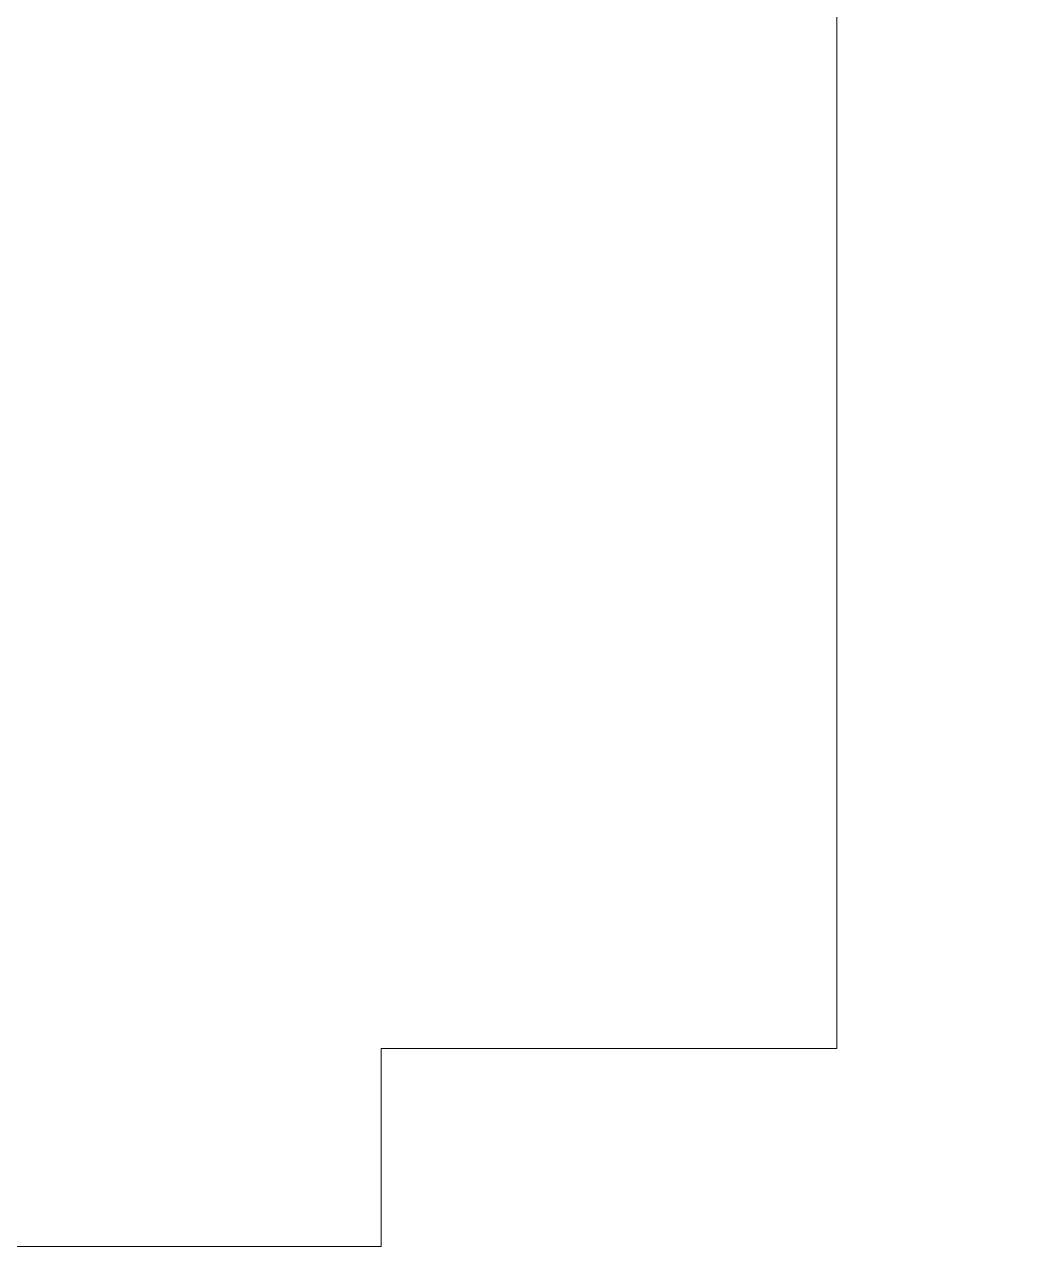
# Model space of a CAD drawing. Header units: millimetres. Extents: x 1315 to 1877, y -2074 to -1612.
# Drawn here: x 1688.81 to 1707.67, y -1765.19 to -1742.35 of the extents above; entities that cross this region are included whole.
import ezdxf

# ---------------------------------------------------------------- set-up
doc = ezdxf.new("R2010")
doc.units = ezdxf.units.MM
doc.header["$MEASUREMENT"] = 0
doc.layers.add('Layer 1', color=7, linetype='Continuous')

msp = doc.modelspace()

# ---------------------------------------------------------------- linework, layer by layer
at = {"layer": 'Layer 1', "color": 250, "lineweight": 9}
msp.add_open_spline([(1529.8531, -1761.487), (1529.8531, -1761.487), (1529.8531, -1765.187), (1529.8531, -1765.187), (1529.8531, -1765.187), (1529.8531, -1765.187), (1550.2531, -1765.187), (1550.2531, -1765.187), (1550.2531, -1765.187), (1550.2531, -1765.187), (1550.2531, -1761.487), (1550.2531, -1761.487), (1550.2531, -1761.487), (1550.2531, -1761.487), (1602.4716, -1761.4869), (1602.4716, -1761.4869), (1602.4716, -1761.4869), (1602.4716, -1761.4869), (1602.4716, -1765.1869), (1602.4716, -1765.1869), (1602.4716, -1765.1869), (1602.4716, -1765.1869), (1622.8716, -1765.1869), (1622.8716, -1765.1869), (1622.8716, -1765.1869), (1622.8716, -1765.1869), (1622.8716, -1761.4869), (1622.8716, -1761.4869), (1622.8716, -1761.4869), (1622.8716, -1761.4869), (1675.0715, -1761.4869), (1675.0715, -1761.4869), (1675.0715, -1761.4869), (1675.0715, -1761.4869), (1675.0715, -1765.1869), (1675.0715, -1765.1869), (1675.0715, -1765.1869), (1675.0715, -1765.1869), (1695.4715, -1765.1869), (1695.4715, -1765.1869), (1695.4715, -1765.1869), (1695.4715, -1765.1869), (1695.4715, -1761.4869), (1695.4715, -1761.4869), (1695.4715, -1761.4869), (1695.4715, -1761.4869), (1703.9808, -1761.4869), (1703.9808, -1761.4869), (1703.9808, -1761.4869), (1703.9808, -1761.4869), (1703.9808, -1699.3869), (1703.9808, -1699.3869), (1703.9808, -1699.3869), (1703.9808, -1699.3869), (1707.6715, -1699.3869), (1707.6715, -1699.3869), (1707.6715, -1699.3869), (1707.6715, -1699.3869), (1707.6715, -1678.9869), (1707.6715, -1678.9869), (1707.6715, -1678.9869), (1707.6715, -1678.9869), (1703.9808, -1678.9869), (1703.9808, -1678.9869), (1703.9808, -1678.9869), (1703.9808, -1678.9869), (1703.9808, -1616.8869), (1703.9808, -1616.8869), (1703.9808, -1616.8869), (1703.9808, -1616.8869), (1695.4901, -1616.8869), (1695.4901, -1616.8869), (1695.4901, -1616.8869), (1695.4901, -1616.8869), (1695.4901, -1613.1867), (1695.4901, -1613.1867), (1695.4901, -1613.1867), (1695.4901, -1613.1867), (1675.0901, -1613.1867), (1675.0901, -1613.1867), (1675.0901, -1613.1867), (1675.0901, -1613.1867), (1675.0901, -1616.8869), (1675.0901, -1616.8869), (1675.0901, -1616.8869), (1675.0901, -1616.8869), (1622.8716, -1616.8869), (1622.8716, -1616.8869), (1622.8716, -1616.8869), (1622.8716, -1616.8869), (1622.8716, -1613.1868), (1622.8716, -1613.1868), (1622.8716, -1613.1868), (1622.8716, -1613.1868), (1602.4716, -1613.1868), (1602.4716, -1613.1868), (1602.4716, -1613.1868), (1602.4716, -1613.1868), (1602.4716, -1616.8869), (1602.4716, -1616.8869), (1602.4716, -1616.8869), (1602.4716, -1616.8869), (1550.2531, -1616.8869), (1550.2531, -1616.8869), (1550.2531, -1616.8869), (1550.2531, -1616.8869), (1550.2531, -1613.1869), (1550.2531, -1613.1869), (1550.2531, -1613.1869), (1550.2531, -1613.1869), (1529.8531, -1613.1869), (1529.8531, -1613.1869), (1529.8531, -1613.1869), (1529.8531, -1613.1869), (1529.8531, -1616.8869), (1529.8531, -1616.8869), (1529.8531, -1616.8869), (1529.8531, -1616.8869), (1521.3624, -1616.8869), (1521.3624, -1616.8869), (1521.3624, -1616.8869), (1521.3624, -1616.8869), (1521.3624, -1678.9869), (1521.3624, -1678.9869), (1521.3624, -1678.9869), (1521.3624, -1678.9869), (1517.6531, -1678.9869), (1517.6531, -1678.9869), (1517.6531, -1678.9869), (1517.6531, -1678.9869), (1517.6531, -1699.3869), (1517.6531, -1699.3869), (1517.6531, -1699.3869), (1517.6531, -1699.3869), (1521.3624, -1699.3869), (1521.3624, -1699.3869), (1521.3624, -1699.3869), (1521.3624, -1699.3869), (1521.3624, -1761.4869), (1521.3624, -1761.4869), (1521.3624, -1761.4869), (1521.3624, -1761.4869), (1529.8531, -1761.487), (1529.8531, -1761.487)], degree=3, knots=[0, 0, 0, 0, 0.027027, 0.027027, 0.027027, 0.027027, 0.0540541, 0.0540541, 0.0540541, 0.0540541, 0.0810811, 0.0810811, 0.0810811, 0.0810811, 0.1081081, 0.1081081, 0.1081081, 0.1081081, 0.1351351, 0.1351351, 0.1351351, 0.1351351, 0.1621622, 0.1621622, 0.1621622, 0.1621622, 0.1891892, 0.1891892, 0.1891892, 0.1891892, 0.2162162, 0.2162162, 0.2162162, 0.2162162, 0.2432432, 0.2432432, 0.2432432, 0.2432432, 0.2702703, 0.2702703, 0.2702703, 0.2702703, 0.2972973, 0.2972973, 0.2972973, 0.2972973, 0.3243243, 0.3243243, 0.3243243, 0.3243243, 0.3513514, 0.3513514, 0.3513514, 0.3513514, 0.3783784, 0.3783784, 0.3783784, 0.3783784, 0.4054054, 0.4054054, 0.4054054, 0.4054054, 0.4324324, 0.4324324, 0.4324324, 0.4324324, 0.4594595, 0.4594595, 0.4594595, 0.4594595, 0.4864865, 0.4864865, 0.4864865, 0.4864865, 0.5135135, 0.5135135, 0.5135135, 0.5135135, 0.5405405, 0.5405405, 0.5405405, 0.5405405, 0.5675676, 0.5675676, 0.5675676, 0.5675676, 0.5945946, 0.5945946, 0.5945946, 0.5945946, 0.6216216, 0.6216216, 0.6216216, 0.6216216, 0.6486486, 0.6486486, 0.6486486, 0.6486486, 0.6756757, 0.6756757, 0.6756757, 0.6756757, 0.7027027, 0.7027027, 0.7027027, 0.7027027, 0.7297297, 0.7297297, 0.7297297, 0.7297297, 0.7567568, 0.7567568, 0.7567568, 0.7567568, 0.7837838, 0.7837838, 0.7837838, 0.7837838, 0.8108108, 0.8108108, 0.8108108, 0.8108108, 0.8378378, 0.8378378, 0.8378378, 0.8378378, 0.8648649, 0.8648649, 0.8648649, 0.8648649, 0.8918919, 0.8918919, 0.8918919, 0.8918919, 0.9189189, 0.9189189, 0.9189189, 0.9189189, 0.9459459, 0.9459459, 0.9459459, 0.9459459, 1, 1, 1, 1], dxfattribs=at)

doc.saveas('drawing.dxf')
